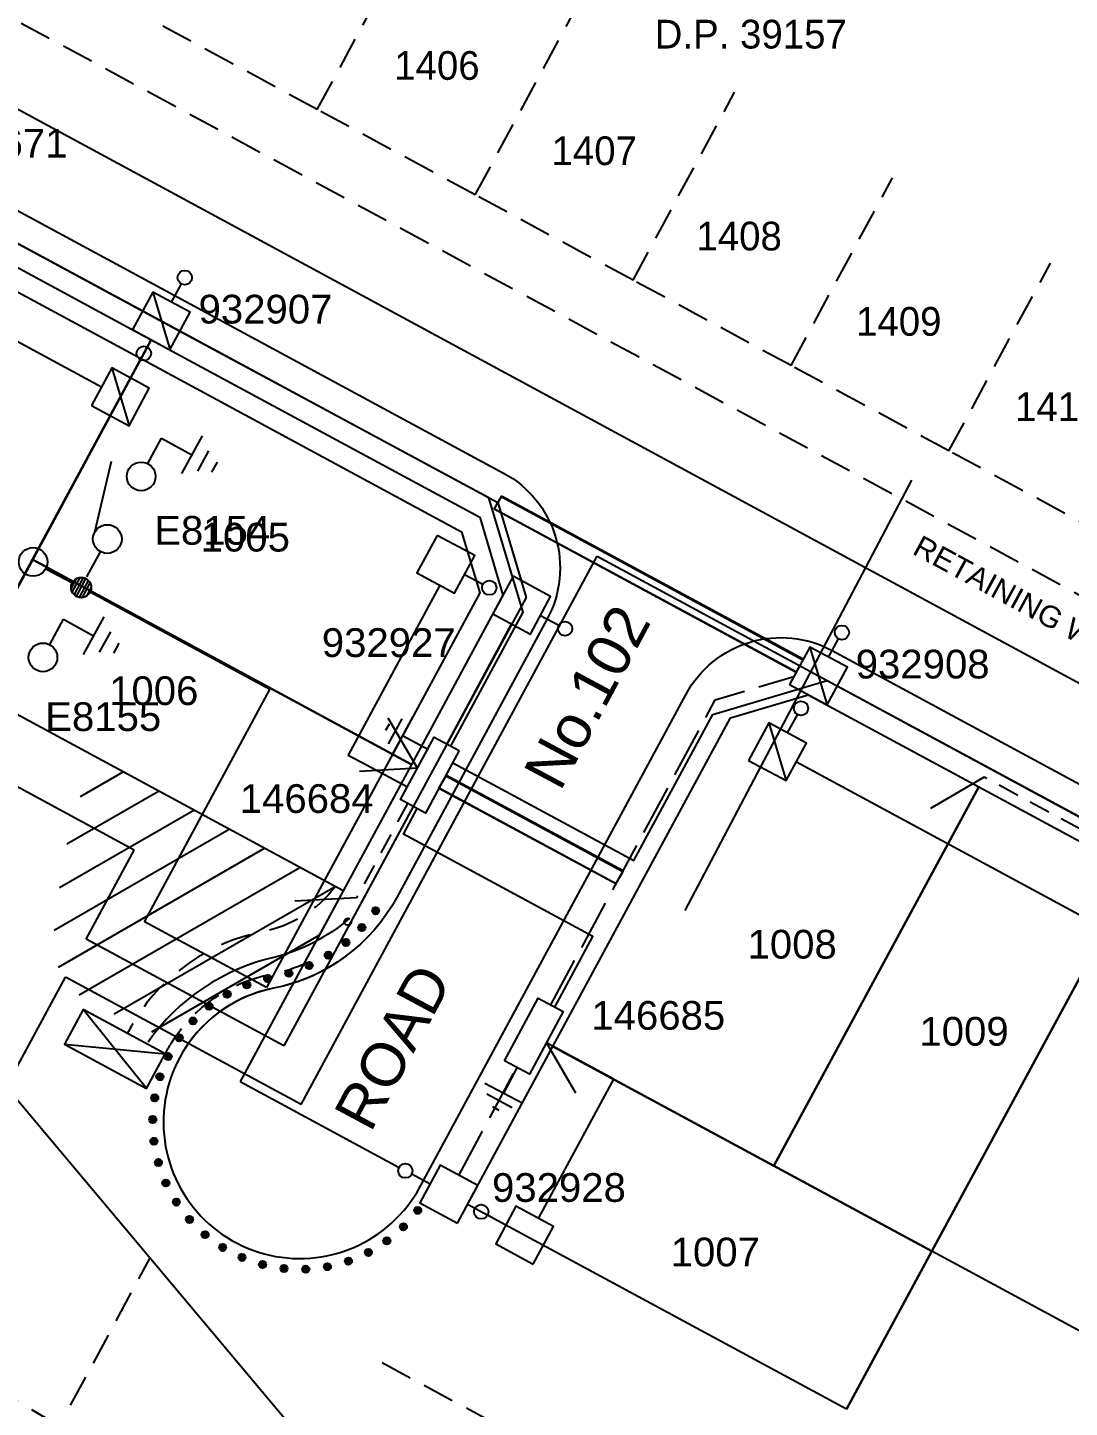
# Model space of a CAD drawing. Header units: metres. Extents: x 303507 to 304452, y 6274483 to 6275961.
# Drawn here: x 303645.9 to 303718.5, y 6275108 to 6275204.1 of the extents above; entities that cross this region are included whole.
import ezdxf
from ezdxf.enums import TextEntityAlignment as Align

# ---------------------------------------------------------------- set-up
doc = ezdxf.new("R2010")
doc.units = ezdxf.units.M
doc.header["$LTSCALE"] = 0.7
for name, pattern in [('Dash', [5, 3, -2]), ('DASHED', [19.05, 12.7, -6.35]), ('IE Trench LV', [6.5, 5, -1.5])]:
    doc.linetypes.add(name, pattern=pattern)
doc.layers.get('0').update_dxf_attribs({"color": 6})
for name, color, linetype in [('_User Miscellaneous1', 3, 'Continuous'), ('_User Miscellaneous10', 8, 'Continuous'), ('_User Miscellaneous11', 7, 'Continuous'), ('_User Miscellaneous4', 7, 'Continuous'), ('_User Miscellaneous7', 150, 'Continuous'), ('_User Miscellaneous8', 7, 'Continuous'), ('_User Miscellaneous9', 8, 'Continuous'), ('_User Miscellaneous9 @ 0.5', 8, 'Continuous'), ('Cadastre Developer_SP_NEW', 4, 'Continuous'), ('Cadastre Easements_SP_NEW', 7, 'Continuous'), ('Cadastre Roads_SP_NEW', 8, 'Continuous'), ('Duct_SP_NEW', 2, 'Continuous'), ('Equip_HV_NEW', 2, 'Continuous'), ('Equip_LV_NEW', 5, 'Continuous'), ('Mains_HV_NEW_U72', 2, 'Continuous'), ('Mains_LV_NEW_R6', 2, 'Continuous'), ('Mains_LV_NEW_T84', 2, 'Continuous'), ('Services_SP_NEW_UG', 2, 'Continuous'), ('Sub_SP_NEW', 2, 'Continuous'), ('SupportsUG_SP_LV_NEW', 2, 'Continuous'), ('SupportsUG_SP_LV_SL_NEW', 2, 'Continuous'), ('Trench_SP_NEW', 2, 'Continuous')]:
    doc.layers.add(name, color=color, linetype=linetype)
doc.layers.add('_User Miscellaneous5', color=7, linetype='Continuous', lineweight=35)
doc.layers.add('Viewports', color=8, linetype='Continuous', plot=False)
doc.styles.add('ARIAL', font='arial.ttf', dxfattribs={"height": 2})
doc.styles.add('COPPER', font='')
doc.styles.add('Dot', font='dotfont.shx', dxfattribs={"height": 2})
doc.styles.add('POLE_LABEL', font='arial.ttf')
doc.styles.add('SL_LABEL', font='arial.ttf')
doc.styles.get("Standard").update_dxf_attribs({"font": 'arial.ttf'})
doc.styles.add('style1', font='iso3098b.shx')
doc.styles.get('COPPER').set_extended_font_data('CopprplGoth Bd BT')
doc.linetypes.add('Cable New UG', pattern='A,8,-1,["x",style1,S=3.5,R=0,X=0.35,Y=-1],-3.5', length=12.5)
doc.linetypes.add('Cable Z', pattern='A,8,-1,["Z",Standard,S=2.5,R=0,X=0.35,Y=-1.25],-3.5', length=12.5)
doc.linetypes.add('IE Trench HV', pattern='A,8,-2,["/",style1,S=2.5,R=0,X=0.1,Y=-1],-4.5', length=14.5)

# ---------------------------------------------------------------- blocks, each defined once
blk = doc.blocks.new('*U107')
at = {"layer": '_User Miscellaneous7', "lineweight": -3}
for points in [[(0, -3.03), (0, -1.58)], [(-1.485, -3.03), (1.5, -6.015)]]:
    blk.add_lwpolyline(points, dxfattribs=at)
blk.add_lwpolyline([(-1.485, -6), (1.485, -6), (1.485, -3.03), (-1.485, -3.03)], close=True, dxfattribs=at)
blk.add_circle((0, -1.08), 0.5, dxfattribs=at)
at = {"layer": '_User Miscellaneous8', "color": 2, "lineweight": -3}
blk.add_lwpolyline([(-1.485, 0), (1.485, 0), (1.485, 2.97), (-1.485, 2.97)], close=True, dxfattribs=at)
blk.add_lwpolyline([(-1.485, 2.97), (1.5, -0.015)], dxfattribs=at)
at = {"style": 'POLE_LABEL', "flags": 9}
blk.add_attdef('STRUCTURE_PLANT_NUMBER', text='', height=0.2, dxfattribs=at).set_placement((1.641, 1.727), align=Align.MIDDLE_LEFT)
for tag, flags, p in [('STREET_CODE', 9, (1.641, 1.485)), ('OWNED_BY', 9, (1.641, 1.085)), ('OPERATED_BY', 9, (1.641, 0.885)), ('COLUMN_TYPE', 9, (1.641, 1.285)), ('STATE', 9, (1.641, 0.485)), ('USAGE', 9, (1.641, 0.285)), ('MAINTAINED_BY', 9, (1.641, 0.685)), ('LEGEND', 9, (1.641, 0.085)), ('SUBURB', 9, (1.641, -0.315)), ('STREETNAME', 9, (1.641, -0.515)), ('PARENT', 9, (1.641, -0.115)), ('LOCATION', 9, (1.641, -0.715)), ('NOTES', 9, (1.641, -0.915)), ('Z', 1, (1.641, -1.315)), ('LABEL_ALIGNMENT', 9, (1.641, -1.115))]:
    blk.add_attdef(tag, text='', height=0.2, dxfattribs=dict(flags=flags)).set_placement(p, align=Align.MIDDLE_LEFT)
at = {"layer": '_User Miscellaneous5', "style": 'ARIAL', "flags": 8}
blk.add_attdef('ASSET_NUM', text='', height=2, dxfattribs=at).set_placement((2, 3.485), align=Align.MIDDLE_LEFT)
blk = doc.blocks.new('*U66')
at = {"layer": '_User Miscellaneous8', "color": 2}
blk.add_line((0, 0), (0, 1.45), dxfattribs=at)
blk.add_circle((0, 1.95), 0.5, dxfattribs=at)
for tag, p, flags in [('Z', (0, 0), 1), ('OPERATED_BY', (0, -9.607), 9)]:
    blk.add_attdef(tag, p, '', height=0.2, dxfattribs=dict(flags=flags))
at = {"style": 'SL_LABEL', "flags": 9}
blk.add_attdef('STREET_CODE', text='', height=0.2, dxfattribs=at).set_placement((0, -0.2), align=Align.MIDDLE_LEFT)
at = {"flags": 9}
for tag, p in [('CONSTRUCTED_VOLTAGE', (0, -0.4)), ('CONTROL_TYPE', (0, -0.6)), ('LANTERN_PURPOSE', (0, -0.8)), ('LANTERN_TYPE', (0, -1)), ('OPERATING_VOLTAGE', (0, -1.4)), ('ORIENTATION', (0, -1.6)), ('OWNED_BY', (0, -1.8)), ('STATE', (0, -2)), ('NO_PHASES', (0, -1.2)), ('CEXIST', (0, -2.4)), ('CNEW', (0, -2.6)), ('CNUMBER', (0, -2.8)), ('USAGE', (0, -2.2)), ('CREMOVE', (0, -3)), ('CREPLACE', (0, -3.2)), ('LKINGHEIGHT', (0, -3.4)), ('LBRACKET', (0, -3.6)), ('LBRACKETVOCAB', (0, -3.8)), ('LCATEGORY', (0, -4)), ('LCHARGE1', (0, -4.2)), ('LCHARGE1PERCENT', (0, -4.4)), ('LCHARGE2', (0, -4.6)), ('LCHARGE2PERCENT', (0, -4.8)), ('LCHARGE3', (0, -5)), ('LCHARGE3PERCENT', (0, -5.2)), ('LEXIST', (0, -5.4)), ('LLAMP', (0, -5.6)), ('LLAMPVOCAB', (0, -5.8)), ('LMAST', (0, -6)), ('LMASTVOCAB', (0, -6.2)), ('LNEW', (0, -6.4)), ('LANTNUMBER', (0, -6.6)), ('LOUTREACH', (0, -7)), ('LOUTREACHVOCAB', (0, -7.2)), ('LRATECODE', (0, -7.4)), ('LREMOVE', (0, -7.6)), ('SUBURB', (0, -8.6)), ('LREPLACE', (0, -7.8)), ('LTYPE', (0, -8)), ('LTYPEVOCAB', (0, -8.2)), ('LEGEND', (0, -8.4)), ('STREETNAME', (0, -8.8)), ('LOCATION', (0, -9)), ('NOTES', (0, -9.2)), ('MAINTAINED_BY', (0, -9.863))]:
    blk.add_attdef(tag, text='', height=0.2, dxfattribs=at).set_placement(p, align=Align.MIDDLE_LEFT)
blk = doc.blocks.new('*U106')
at = {"layer": '_User Miscellaneous7', "lineweight": -3}
blk.add_lwpolyline([(0, -3.03), (0, -1.58)], dxfattribs=at)
blk.add_lwpolyline([(-1.485, -6), (1.485, -6), (1.485, -3.03), (-1.485, -3.03)], close=True, dxfattribs=at)
blk.add_circle((0, -1.08), 0.5, dxfattribs=at)
at = {"layer": '_User Miscellaneous8', "color": 2, "lineweight": -3}
blk.add_lwpolyline([(-1.485, 0), (1.485, 0), (1.485, 2.97), (-1.485, 2.97)], close=True, dxfattribs=at)
at = {"style": 'POLE_LABEL', "flags": 9}
blk.add_attdef('STRUCTURE_PLANT_NUMBER', text='', height=0.2, dxfattribs=at).set_placement((1.641, 1.727), align=Align.MIDDLE_LEFT)
for tag, flags, p in [('STREET_CODE', 9, (1.641, 1.485)), ('OWNED_BY', 9, (1.641, 1.085)), ('OPERATED_BY', 9, (1.641, 0.885)), ('COLUMN_TYPE', 9, (1.641, 1.285)), ('STATE', 9, (1.641, 0.485)), ('USAGE', 9, (1.641, 0.285)), ('MAINTAINED_BY', 9, (1.641, 0.685)), ('LEGEND', 9, (1.641, 0.085)), ('SUBURB', 9, (1.641, -0.315)), ('STREETNAME', 9, (1.641, -0.515)), ('PARENT', 9, (1.641, -0.115)), ('LOCATION', 9, (1.641, -0.715)), ('NOTES', 9, (1.641, -0.915)), ('Z', 1, (1.641, -1.315)), ('LABEL_ALIGNMENT', 9, (1.641, -1.115))]:
    blk.add_attdef(tag, text='', height=0.2, dxfattribs=dict(flags=flags)).set_placement(p, align=Align.MIDDLE_LEFT)
at = {"layer": '_User Miscellaneous5', "style": 'ARIAL', "flags": 8}
blk.add_attdef('ASSET_NUM', text='', height=2, dxfattribs=at).set_placement((2, 3.485), align=Align.MIDDLE_LEFT)
blk = doc.blocks.new('*U86')
at = {"lineweight": -3}
blk.add_lwpolyline([(-2.475, 2.49), (2.475, 2.49), (2.475, 0.51), (-2.475, 0.51)], close=True, dxfattribs=at)
for tag, flags, p in [('STREET_CODE', 9, (1.5, 3.5)), ('OWNED_BY', 9, (1.5, 3.3)), ('OPERATED_BY', 9, (1.5, 3.1)), ('MAINTAINED_BY', 9, (1.5, 2.9)), ('STATE', 9, (1.5, 2.7)), ('SUPPORT_TYPE', 9, (1.5, 2.5)), ('USAGE', 9, (1.5, 2.3)), ('LEGEND', 9, (1.5, 2.1)), ('PARENT', 9, (1.5, 1.9)), ('Z', 1, (1.5, 0.9)), ('SUBURB', 9, (1.5, 1.7)), ('STREETNAME', 9, (1.5, 1.5)), ('LOCATION', 9, (1.5, 1.3)), ('NOTES', 9, (1.5, 1.1))]:
    blk.add_attdef(tag, text='', height=0.2, dxfattribs=dict(flags=flags)).set_placement(p, align=Align.MIDDLE_LEFT)
at = {"layer": '_User Miscellaneous4', "style": 'ARIAL', "flags": 8}
blk.add_attdef('ASSET_NUM', text='', height=2, dxfattribs=at).set_placement((2, 5.5), align=Align.MIDDLE_LEFT)
blk = doc.blocks.new('A$C1B2C29DD')
at = {"layer": 'Services_SP_NEW_UG', "color": 2, "flags": 128}
for points in [[(0, 0), (-2.1, 3.444)], [(0, 0), (2.1, 3.444)]]:
    blk.add_lwpolyline(points, dxfattribs=at)
blk = doc.blocks.new('*U143')
at = {"layer": 'Services_SP_NEW_UG', "color": 2, "flags": 128}
blk.add_lwpolyline([(12.498, -0.75), (14.744, 2.934)], dxfattribs=at)
at = {"layer": 'Services_SP_NEW_UG', "color": 2, "linetype": 'Dash', "ltscale": 0.7, "flags": 128}
blk.add_lwpolyline([(2.473, -0.75), (12.498, -0.75)], dxfattribs=at)
blk = doc.blocks.new('Earth')
for p, q in [((0, -2.044), (0, 0)), ((-1.5, -2.044), (1.5, -2.044)), ((-1, -2.644), (1, -2.644)), ((-0.25, -3.244), (0.25, -3.244))]:
    blk.add_line(p, q)
blk = doc.blocks.new('REFLECTORISED POSTS')
at = {"layer": '_User Miscellaneous9'}
h = blk.add_hatch(color=256, dxfattribs=at)
h.dxf.hatch_style = 1
edge = h.paths.add_edge_path()
edge.add_arc((0, 0), 0.25, 0, 360)
blk.add_circle((0, 0), 0.25, dxfattribs=at)
blk = doc.blocks.new('*U156')
at = {"layer": 'Services_SP_NEW_UG', "color": 2, "flags": 128}
blk.add_lwpolyline([(-9.956, -0.75), (-12.203, 2.934)], dxfattribs=at)
at = {"layer": 'Services_SP_NEW_UG', "color": 2, "linetype": 'Dash', "ltscale": 0.7, "flags": 128}
blk.add_lwpolyline([(-2.473, -0.75), (-9.956, -0.75)], dxfattribs=at)
blk = doc.blocks.new('*U242')
for p, q in [((-0.997, 1.375), (5.5, -1.375)), ((5.5, 1.375), (-0.997, -1.375))]:
    blk.add_line(p, q)
blk.add_lwpolyline([(-0.997, -1.375), (5.5, -1.375), (5.5, 1.375), (-0.997, 1.375)], close=True)
for tag, height, flags, p in [('ASSET_NUM', 3, 8, (5.84, 2.545)), ('STREET_CODE', 0.2, 9, (5.34, 0.545)), ('OPERATING_VOLTAGE', 0.2, 9, (5.34, 0.145)), ('ORIENTATION', 0.2, 9, (5.34, -0.055)), ('NO_PHASES', 0.2, 9, (5.34, 0.345)), ('OWNED_BY', 0.2, 9, (5.34, -0.255)), ('OPERATED_BY', 0.2, 9, (5.34, -0.455)), ('SECONDARY_VOLTAGE', 0.2, 9, (5.34, -1.055)), ('CONSTRUCTED_VOLTAGE', 0.2, 9, (5.34, -0.855)), ('MAINTAINED_BY', 0.2, 9, (5.34, -0.655)), ('STATE', 0.2, 9, (5.34, -1.255)), ('SUBSTATION_TYPE', 0.2, 9, (5.34, -1.655)), ('USAGE', 0.2, 9, (5.34, -1.855)), ('PARENT', 0.2, 9, (5.34, -1.455)), ('SUBURB', 0.2, 9, (5.34, -2.255)), ('STREETNAME', 0.2, 9, (5.34, -2.455)), ('LEGEND', 0.2, 9, (5.34, -2.055)), ('LOCATION', 0.2, 9, (5.34, -2.655)), ('NOTES', 0.2, 9, (5.34, -2.855)), ('Z', 0.2, 1, (5.34, -3.055))]:
    blk.add_attdef(tag, text='', height=height, dxfattribs=dict(flags=flags)).set_placement(p, align=Align.MIDDLE_LEFT)

msp = doc.modelspace()

# ---------------------------------------------------------------- hatches: boundary and pattern name
at = {"layer": '_User Miscellaneous9'}
h = msp.add_hatch(color=3, dxfattribs=at)
h.dxf.hatch_style = 1
edge = h.paths.add_edge_path()
edge.add_arc((303670.157, 6275142.624), 0.25, 0, 360)
h = msp.add_hatch(color=3, dxfattribs=at)
h.dxf.hatch_style = 1
edge = h.paths.add_edge_path()
edge.add_arc((303669.194, 6275141.453), 0.25, 0, 360)
h = msp.add_hatch(color=3, dxfattribs=at)
h.dxf.hatch_style = 1
edge = h.paths.add_edge_path()
edge.add_arc((303668.088, 6275140.416), 0.25, 0, 360)
h = msp.add_hatch(color=3, dxfattribs=at)
h.dxf.hatch_style = 1
edge = h.paths.add_edge_path()
edge.add_arc((303664.107, 6275138.268), 0.25, 0, 360)
h = msp.add_hatch(color=3, dxfattribs=at)
h.dxf.hatch_style = 1
edge = h.paths.add_edge_path()
edge.add_arc((303665.523, 6275138.81), 0.25, 0, 360)
h = msp.add_hatch(color=3, dxfattribs=at)
h.dxf.hatch_style = 1
edge = h.paths.add_edge_path()
edge.add_arc((303661.184, 6275137.466), 0.25, 0, 360)
h = msp.add_hatch(color=3, dxfattribs=at)
h.dxf.hatch_style = 1
edge = h.paths.add_edge_path()
edge.add_arc((303662.634, 6275137.906), 0.25, 0, 360)
h = msp.add_hatch(color=3, dxfattribs=at)
h.dxf.hatch_style = 1
edge = h.paths.add_edge_path()
edge.add_arc((303659.815, 6275136.816), 0.25, 0, 360)
h = msp.add_hatch(color=3, dxfattribs=at)
h.dxf.hatch_style = 1
edge = h.paths.add_edge_path()
edge.add_arc((303658.556, 6275135.971), 0.25, 0, 360)
h = msp.add_hatch(color=3, dxfattribs=at)
h.dxf.hatch_style = 1
edge = h.paths.add_edge_path()
edge.add_arc((303657.436, 6275134.95), 0.25, 0, 360)
h = msp.add_hatch(color=3, dxfattribs=at)
h.dxf.hatch_style = 1
edge = h.paths.add_edge_path()
edge.add_arc((303656.478, 6275133.775), 0.25, 0, 360)
h = msp.add_hatch(color=3, dxfattribs=at)
h.dxf.hatch_style = 1
edge = h.paths.add_edge_path()
edge.add_arc((303655.705, 6275132.472), 0.25, 0, 360)
h = msp.add_hatch(color=3, dxfattribs=at)
h.dxf.hatch_style = 1
edge = h.paths.add_edge_path()
edge.add_arc((303655.131, 6275131.068), 0.25, 0, 360)
h = msp.add_hatch(color=3, dxfattribs=at)
h.dxf.hatch_style = 1
edge = h.paths.add_edge_path()
edge.add_arc((303654.772, 6275129.596), 0.25, 0, 360)
h = msp.add_hatch(color=3, dxfattribs=at)
h.dxf.hatch_style = 1
edge = h.paths.add_edge_path()
edge.add_arc((303654.633, 6275128.086), 0.25, 0, 360)
h = msp.add_hatch(color=3, dxfattribs=at)
h.dxf.hatch_style = 1
edge = h.paths.add_edge_path()
edge.add_arc((303654.718, 6275126.573), 0.25, 0, 360)
h = msp.add_hatch(color=3, dxfattribs=at)
h.dxf.hatch_style = 1
edge = h.paths.add_edge_path()
edge.add_arc((303655.026, 6275125.089), 0.25, 0, 360)
h = msp.add_hatch(color=3, dxfattribs=at)
h.dxf.hatch_style = 1
edge = h.paths.add_edge_path()
edge.add_arc((303655.549, 6275123.666), 0.25, 0, 360)
h = msp.add_hatch(color=3, dxfattribs=at)
h.dxf.hatch_style = 1
edge = h.paths.add_edge_path()
edge.add_arc((303656.276, 6275122.336), 0.25, 0, 360)
h = msp.add_hatch(color=3, dxfattribs=at)
h.dxf.hatch_style = 1
edge = h.paths.add_edge_path()
edge.add_arc((303657.192, 6275121.128), 0.25, 0, 360)
h = msp.add_hatch(color=3, dxfattribs=at)
h.dxf.hatch_style = 1
edge = h.paths.add_edge_path()
edge.add_arc((303673.085, 6275121.76), 0.25, 0, 360)
h = msp.add_hatch(color=3, dxfattribs=at)
h.dxf.hatch_style = 1
edge = h.paths.add_edge_path()
edge.add_arc((303658.276, 6275120.068), 0.25, 0, 360)
h = msp.add_hatch(color=3, dxfattribs=at)
h.dxf.hatch_style = 1
edge = h.paths.add_edge_path()
edge.add_arc((303672.089, 6275120.618), 0.25, 0, 360)
h = msp.add_hatch(color=3, dxfattribs=at)
h.dxf.hatch_style = 1
edge = h.paths.add_edge_path()
edge.add_arc((303659.504, 6275119.18), 0.25, 0, 360)
h = msp.add_hatch(color=3, dxfattribs=at)
h.dxf.hatch_style = 1
edge = h.paths.add_edge_path()
edge.add_arc((303670.935, 6275119.634), 0.25, 0, 360)
h = msp.add_hatch(color=3, dxfattribs=at)
h.dxf.hatch_style = 1
edge = h.paths.add_edge_path()
edge.add_arc((303660.849, 6275118.482), 0.25, 0, 360)
h = msp.add_hatch(color=3, dxfattribs=at)
h.dxf.hatch_style = 1
edge = h.paths.add_edge_path()
edge.add_arc((303668.259, 6275118.228), 0.25, 0, 360)
h = msp.add_hatch(color=3, dxfattribs=at)
h.dxf.hatch_style = 1
edge = h.paths.add_edge_path()
edge.add_arc((303669.649, 6275118.832), 0.25, 0, 360)
h = msp.add_hatch(color=3, dxfattribs=at)
h.dxf.hatch_style = 1
edge = h.paths.add_edge_path()
edge.add_arc((303662.283, 6275117.99), 0.25, 0, 360)
h = msp.add_hatch(color=3, dxfattribs=at)
h.dxf.hatch_style = 1
edge = h.paths.add_edge_path()
edge.add_arc((303663.774, 6275117.716), 0.25, 0, 360)
h = msp.add_hatch(color=3, dxfattribs=at)
h.dxf.hatch_style = 1
edge = h.paths.add_edge_path()
edge.add_arc((303665.289, 6275117.664), 0.25, 0, 360)
h = msp.add_hatch(color=3, dxfattribs=at)
h.dxf.hatch_style = 1
edge = h.paths.add_edge_path()
edge.add_arc((303666.795, 6275117.836), 0.25, 0, 360)

# ---------------------------------------------------------------- linework, layer by layer
at = {"layer": '_User Miscellaneous10', "linetype": 'DASHED', "ltscale": 0.25}
for p, q in [((303666.089, 6275198.415), (303673.16, 6275211.502)), ((303677.086, 6275192.473), (303684.156, 6275205.558)), ((303666.089, 6275198.415), (303655.092, 6275204.357)), ((303688.084, 6275186.531), (303695.152, 6275199.614)), ((303677.086, 6275192.473), (303666.089, 6275198.415)), ((303699.081, 6275180.589), (303706.149, 6275193.67)), ((303688.084, 6275186.531), (303677.086, 6275192.473)), ((303710.078, 6275174.647), (303717.145, 6275187.726)), ((303699.081, 6275180.589), (303688.084, 6275186.531)), ((303710.078, 6275174.647), (303699.081, 6275180.589)), ((303648.135, 6275106.742), (303602.078, 6275133.988)), ((303636.25, 6275084.722), (303654.453, 6275118.447)), ((303670.605, 6275111.167), (303697.005, 6275096.918))]:
    msp.add_line(p, q, dxfattribs=at)
at = {"layer": '_User Miscellaneous11'}
for p, q in [((303678.891, 6275171.465), (303678.663, 6275171.042)), ((303678.434, 6275170.62), (303678.663, 6275171.042)), ((303699.454, 6275159.258), (303699.683, 6275159.68)), ((303699.911, 6275160.103), (303699.683, 6275159.68)), ((303675.035, 6275152.026), (303674.807, 6275151.603)), ((303674.579, 6275151.181), (303674.807, 6275151.603)), ((303687.365, 6275145.367), (303687.137, 6275144.944)), ((303686.909, 6275144.522), (303687.137, 6275144.944))]:
    msp.add_line(p, q, dxfattribs=at)
at = {"layer": '_User Miscellaneous9', "flags": 128}
for points in [[(303571.198, 6275215.025), (303571.616, 6275217.154, -0.505637), (303585.454, 6275223.684), (303679.065, 6275173.104, -0.414214), (303682.098, 6275162.941), (303671.622, 6275143.552)], [(303673.016, 6275122.992), (303691.776, 6275157.712, -0.414214), (303701.939, 6275160.745), (303747.688, 6275136.026, -0.414214), (303750.721, 6275125.862), (303729.789, 6275087.122)]]:
    msp.add_lwpolyline(points, format="xyb", dxfattribs=at)
at = {"layer": '_User Miscellaneous9', "color": 3}
for centre in [(303670.157, 6275142.624), (303669.194, 6275141.453), (303668.088, 6275140.416), (303664.107, 6275138.268), (303665.523, 6275138.81), (303661.184, 6275137.466), (303662.634, 6275137.906), (303659.815, 6275136.816), (303658.556, 6275135.971), (303657.436, 6275134.95), (303656.478, 6275133.775), (303655.705, 6275132.472), (303655.131, 6275131.068), (303654.772, 6275129.596), (303654.633, 6275128.086), (303654.718, 6275126.573), (303655.026, 6275125.089), (303655.549, 6275123.666), (303656.276, 6275122.336), (303657.192, 6275121.128), (303673.085, 6275121.76), (303658.276, 6275120.068), (303672.089, 6275120.618), (303659.504, 6275119.18), (303670.935, 6275119.634), (303660.849, 6275118.482), (303668.259, 6275118.228), (303669.649, 6275118.832), (303662.283, 6275117.99), (303663.774, 6275117.716), (303665.289, 6275117.664), (303666.795, 6275117.836)]:
    msp.add_circle(centre, 0.25, dxfattribs=at)
at = {"layer": 'Cadastre Developer_SP_NEW'}
for p, q in [((303654.526, 6275182.385), (303633.481, 6275143.434)), ((303646.255, 6275167.076), (303654.526, 6275182.385)), ((303641.501, 6275158.279), (303646.255, 6275167.076)), ((303672.649, 6275152.815), (303646.255, 6275167.076)), ((303646.255, 6275167.076), (303672.649, 6275152.815)), ((303667.895, 6275144.017), (303641.501, 6275158.279)), ((303723.15, 6275145.306), (303708.889, 6275118.912)), ((303708.889, 6275118.912), (303723.15, 6275145.306)), ((303682.495, 6275133.173), (303708.889, 6275118.912)), ((303697.891, 6275124.854), (303682.495, 6275133.173)), ((303708.889, 6275118.912), (303697.891, 6275124.854)), ((303702.947, 6275107.915), (303676.553, 6275122.176)), ((303708.889, 6275118.912), (303702.947, 6275107.915)), ((303702.947, 6275107.915), (303708.889, 6275118.912)), ((303719.886, 6275112.97), (303708.889, 6275118.912))]:
    msp.add_line(p, q, dxfattribs=at)
at = {"layer": 'Cadastre Easements_SP_NEW', "color": 4, "linetype": 'Dash', "flags": 128}
msp.add_lwpolyline([(303655.511, 6275132.662), (303655.513, 6275132.665, -0.021439), (303655.947, 6275133.434, -0.207837), (303662.852, 6275138.206, 0.052228), (303665.135, 6275138.91, 0.052228)], format="xyb", dxfattribs=at)
at = {"layer": 'Cadastre Roads_SP_NEW', "color": 4}
for p, q in [((303643.529, 6275188.327), (303654.526, 6275182.385)), ((303654.526, 6275182.385), (303677.401, 6275170.025)), ((303677.401, 6275170.025), (303679.019, 6275164.604)), ((303679.019, 6275164.604), (303672.649, 6275152.815)), ((303694.855, 6275156.048), (303700.275, 6275157.666)), ((303672.649, 6275152.815), (303667.895, 6275144.017)), ((303676.553, 6275122.176), (303682.495, 6275133.173))]:
    msp.add_line(p, q, dxfattribs=at)
at = {"layer": 'Duct_SP_NEW'}
for p, q in [((303678.91, 6275171.5), (303678.663, 6275171.042)), ((303678.415, 6275170.585), (303678.663, 6275171.042)), ((303699.435, 6275159.223), (303699.683, 6275159.68)), ((303699.93, 6275160.138), (303699.683, 6275159.68)), ((303675.054, 6275152.061), (303674.807, 6275151.603)), ((303674.56, 6275151.146), (303674.807, 6275151.603)), ((303687.384, 6275145.402), (303687.137, 6275144.944)), ((303686.89, 6275144.487), (303687.137, 6275144.944))]:
    msp.add_line(p, q, dxfattribs=at)
at = {"layer": 'Equip_HV_NEW', "linetype": 'Continuous'}
for p, q in [((303654.3, 6275173.764), (303655.252, 6275175.523)), ((303655.252, 6275175.523), (303657.349, 6275174.376)), ((303658.069, 6275175.692), (303656.63, 6275173.06)), ((303658.523, 6275174.646), (303657.755, 6275173.242)), ((303650.594, 6275168.983), (303651.774, 6275173.93)), ((303659.121, 6275173.863), (303658.737, 6275173.161)), ((303650.048, 6275165.867), (303650.998, 6275167.627)), ((303647.184, 6275166.443), (303648.947, 6275165.499)), ((303649.295, 6275165.735), (303648.952, 6275165.094)), ((303649.028, 6275164.813), (303649.571, 6275165.828)), ((303649.793, 6275165.818), (303649.159, 6275164.634)), ((303649.322, 6275164.515), (303649.983, 6275165.749)), ((303650.145, 6275165.628), (303649.512, 6275164.446)), ((303649.734, 6275164.437), (303650.275, 6275165.448)), ((303650.35, 6275165.164), (303650.012, 6275164.533)), ((303647.46, 6275161.162), (303648.412, 6275162.921)), ((303648.412, 6275162.921), (303650.509, 6275161.774)), ((303651.229, 6275163.09), (303649.79, 6275160.458)), ((303651.683, 6275162.044), (303650.915, 6275160.64)), ((303652.281, 6275161.261), (303651.897, 6275160.559))]:
    msp.add_line(p, q, dxfattribs=at)
for centre, radius in [((303653.828, 6275172.868), 1), ((303651.474, 6275168.507), 1), ((303646.302, 6275166.915), 1), ((303649.651, 6275165.132), 0.7), ((303646.988, 6275160.266), 1)]:
    msp.add_circle(centre, radius, dxfattribs=at)
at = {"layer": 'Mains_HV_NEW_U72', "color": 2, "linetype": 'Cable New UG', "flags": 128}
for points in [[(303662.799, 6275158.028), (303650.266, 6275164.8)], [(303654.062, 6275141.857), (303662.799, 6275158.028)], [(303653.344, 6275146.839), (303643.427, 6275152.198)], [(303649.996, 6275140.643), (303653.344, 6275146.839)], [(303662.546, 6275137.273), (303654.062, 6275141.857)], [(303663.759, 6275133.207), (303649.996, 6275140.643)], [(303631.642, 6275106.674), (303648.57, 6275138.004)], [(303664.972, 6275129.142), (303648.57, 6275138.004)]]:
    msp.add_lwpolyline(points, dxfattribs=at)
at = {"layer": 'Mains_LV_NEW_R6', "color": 2, "linetype": 'Cable Z', "flags": 128}
for points in [[(303632.891, 6275191.776), (303631.701, 6275189.571), (303651.074, 6275179.115)], [(303674.622, 6275165.29), (303668.241, 6275153.468), (303669.515, 6275152.781)], [(303699.453, 6275153.003), (303719.968, 6275141.93), (303722.341, 6275146.326)], [(303669.515, 6275152.781), (303672.363, 6275151.244)], [(303681.505, 6275121.196), (303686.737, 6275130.889), (303682.044, 6275133.422)]]:
    msp.add_lwpolyline(points, dxfattribs=at)
at = {"layer": 'Mains_LV_NEW_T84', "color": 2, "linetype": 'Cable New UG', "flags": 128}
for points in [[(303675.399, 6275154.096), (303680.426, 6275163.411), (303678.045, 6275171.376), (303656.53, 6275182.97), (303635.409, 6275194.388)], [(303678.935, 6275151.08), (303688.136, 6275146.114), (303693.626, 6275156.286), (303701.591, 6275158.667), (303721.693, 6275147.818)], [(303675.519, 6275152.923), (303678.935, 6275151.08)], [(303682.632, 6275135.917), (303685.286, 6275140.834), (303672.086, 6275147.958), (303673.048, 6275149.74)]]:
    msp.add_lwpolyline(points, dxfattribs=at)
msp.add_lwpolyline([(303680.281, 6275131.561), (303680.281, 6275131.561)], close=True, dxfattribs=at)
at = {"layer": 'Services_SP_NEW_UG', "color": 2, "flags": 128}
msp.add_lwpolyline([(303682.044, 6275133.422), (303684.077, 6275129.939)], dxfattribs=at)
at = {"layer": 'Trench_SP_NEW', "linetype": 'IE Trench HV', "flags": 128}
for points in [[(303635.409, 6275194.388), (303653.924, 6275184.395)], [(303656.538, 6275182.984), (303678.663, 6275171.042)], [(303678.707, 6275170.893), (303680.284, 6275165.609)], [(303702.303, 6275158.283), (303721.693, 6275147.818)]]:
    msp.add_lwpolyline(points, dxfattribs=at)
at = {"layer": 'Trench_SP_NEW', "linetype": 'IE Trench HV', "ltscale": 0.9, "flags": 128}
msp.add_lwpolyline([(303679.604, 6275162.576), (303675.111, 6275154.252)], dxfattribs=at)
at = {"layer": 'Trench_SP_NEW', "linetype": 'IE Trench LV', "flags": 128}
for points in [[(303682.348, 6275136.071), (303693.806, 6275157.3), (303699.28, 6275158.934)], [(303675.941, 6275124.199), (303679.997, 6275131.715)]]:
    msp.add_lwpolyline(points, dxfattribs=at)

# ---------------------------------------------------------------- block references
at = {"layer": '_User Miscellaneous9 @ 0.5'}
for p, rotation in [((303670.157, 6275142.624), 234.2445787204577), ((303669.194, 6275141.453), 226.8464969171348), ((303664.107, 6275138.268), 197.2541697038432), ((303665.523, 6275138.81), 204.652251507166), ((303661.184, 6275137.466), 201.1437346012493), ((303662.634, 6275137.906), 192.6630066811545), ((303659.815, 6275136.816), 209.6244625213442), ((303658.556, 6275135.971), 218.1051904414389), ((303657.436, 6275134.95), 226.5859183615339), ((303656.478, 6275133.775), 235.0666462816287), ((303655.705, 6275132.472), 243.5473742017235), ((303655.131, 6275131.068), 252.0281021218184), ((303654.772, 6275129.596), 260.5088300419133), ((303654.633, 6275128.086), 268.9895579620081), ((303654.718, 6275126.573), 277.4702858821029), ((303655.026, 6275125.089), 285.9510138021977), ((303655.549, 6275123.666), 294.4317417222925), ((303656.276, 6275122.336), 302.9124696423874), ((303657.192, 6275121.128), 311.3931975624821), ((303673.085, 6275121.76), 53.16193260362046), ((303658.276, 6275120.068), 319.873925482577), ((303672.089, 6275120.618), 44.68120468352561), ((303659.504, 6275119.18), 328.3546534026719), ((303670.935, 6275119.634), 36.2004767634308), ((303660.849, 6275118.482), 336.8353813227668), ((303668.259, 6275118.228), 19.23902092324103), ((303669.649, 6275118.832), 27.7197488433359), ((303662.283, 6275117.99), 345.3161092428616), ((303663.774, 6275117.716), 353.7968371629565), ((303665.289, 6275117.664), 2.27756508305132), ((303666.795, 6275117.836), 10.75829300314618)]:
    msp.add_blockref('REFLECTORISED POSTS', p, dxfattribs=dict(at, rotation=rotation))
at = {"layer": 'Equip_LV_NEW', "lineweight": 0}
for p, rotation in [((303673.826, 6275153.863), 241.6426605039555), ((303680.034, 6275131.726), 331.8881260936526)]:
    msp.add_blockref('Earth', p, dxfattribs=dict(at, rotation=rotation))
at = {"layer": 'Services_SP_NEW_UG', "color": 2, "rotation": 61.64266050567043}
msp.add_blockref('A$C1B2C29DD', (303673.064, 6275152.544), dxfattribs=at)
at = {"layer": 'Services_SP_NEW_UG'}
for name, p, rotation in [('*U143', (303723.163, 6275145.334), 151.6426605185308), ('*U156', (303672.899, 6275152.631), 61.64266051895459)]:
    msp.add_blockref(name, p, dxfattribs=dict(at, rotation=rotation))
at = {"layer": 'Sub_SP_NEW', "rotation": 151.6167018564104}
msp.add_blockref('*U242', (303653.978, 6275131.928), dxfattribs=at)
at = {"layer": 'SupportsUG_SP_LV_NEW'}
ref = msp.add_blockref('*U86', (303632.518, 6275194.244), dxfattribs=dict(at, rotation=331.6426605044311))
ref.add_attrib('ASSET_NUM_001', "'S'146671", (303636.445, 6275195.067), dxfattribs={"layer": '_User Miscellaneous4', "height": 2, "style": 'ARIAL'})
ref = msp.add_blockref('*U86', (303672.616, 6275152.786), dxfattribs=dict(at, rotation=241.6426605087627))
ref.add_attrib('ASSET_NUM_001', '146684', (303660.693, 6275149.435), dxfattribs={"layer": '_User Miscellaneous4', "height": 2, "style": 'ARIAL'})
ref = msp.add_blockref('*U86', (303682.492, 6275133.18), dxfattribs=dict(at, rotation=61.64266052020778))
ref.add_attrib('ASSET_NUM_001', '146685', (303685.177, 6275134.338), dxfattribs={"layer": '_User Miscellaneous4', "height": 2, "style": 'ARIAL'})
at = {"layer": 'SupportsUG_SP_LV_SL_NEW', "ltscale": 0.5}
for p, rotation in [((303655.937, 6275184.998), 331.6426605051973), ((303681.632, 6275163.194), 241.6426605173618), ((303701.695, 6275160.282), 331.6426605241727), ((303673.942, 6275123.591), 61.64266052156552)]:
    msp.add_blockref('*U66', p, dxfattribs=dict(at, rotation=rotation))
ref = msp.add_blockref('*U107', (303654.526, 6275182.385), dxfattribs=dict(at, rotation=331.6426605051973))
ref.add_attrib('ASSET_NUM_001', '932907', (303657.826, 6275183.515), dxfattribs={"layer": '_User Miscellaneous5', "height": 2, "style": 'ARIAL'})
ref = msp.add_blockref('*U106', (303679.019, 6275164.604), dxfattribs=dict(at, rotation=241.6426605173618))
ref.add_attrib('ASSET_NUM_001', '932927', (303666.407, 6275160.297), dxfattribs={"layer": '_User Miscellaneous5', "height": 2, "style": 'ARIAL'})
ref = msp.add_blockref('*U107', (303700.284, 6275157.668), dxfattribs=dict(at, rotation=331.6426605241727))
ref.add_attrib('ASSET_NUM_001', '932908', (303703.583, 6275158.799), dxfattribs={"layer": '_User Miscellaneous5', "height": 2, "style": 'ARIAL'})
ref = msp.add_blockref('*U106', (303676.555, 6275122.18), dxfattribs=dict(at, rotation=61.64266052156552))
ref.add_attrib('ASSET_NUM_001', '932928', (303678.259, 6275122.353), dxfattribs={"layer": '_User Miscellaneous5', "height": 2, "style": 'ARIAL'})

# ---------------------------------------------------------------- texts
at = {"layer": 'Cadastre Developer_SP_NEW', "ltscale": 20, "style": 'COPPER'}
msp.add_text('D.P. 39157', height=2, dxfattribs=at).set_placement((303689.586, 6275202.664))
at = {"layer": 'Cadastre Developer_SP_NEW', "style": 'ARIAL'}
for s, p in [('1005', (303661.082, 6275167.636)), ('1005', (303661.082, 6275167.636)), ('1006', (303654.705, 6275156.948)), ('1008', (303699.16, 6275139.294)), ('1009', (303711.129, 6275133.229)), ('1007', (303693.808, 6275117.866))]:
    msp.add_text(s, height=2, dxfattribs=at).set_placement(p, align=Align.CENTER)
at = {"layer": 'Equip_HV_NEW', "linetype": 'Continuous'}
for s, p in [('E8154', (303654.737, 6275169.114)), ('E8155', (303647.146, 6275156.14))]:
    msp.add_text(s, height=2, dxfattribs=at).set_placement(p, align=Align.MIDDLE_LEFT)

# ---------------------------------------------------------------- next in the draw order: texts
at = {"layer": '_User Miscellaneous1', "linetype": 'Continuous', "insert": (303708.167, 6275168.835), "char_height": 1.5, "attachment_point": 1, "rotation": 331.51113, "style": 'ARIAL', "bg_fill": 3, "box_fill_scale": 1.1, "bg_fill_color": 256, "bg_fill_transparency": 0}
msp.add_mtext_dynamic_manual_height_columns('RETAINING WALL  (MAX. HEIGHT 2m)', width=38.51901, gutter_width=6.25, heights=[0], dxfattribs=at)
at = {"layer": 'Cadastre Roads_SP_NEW', "color": 3, "insert": (303669.843, 6275127.089), "char_height": 3, "attachment_point": 7, "rotation": 61.80901, "style": 'ARIAL', "bg_fill": 3, "box_fill_scale": 1.1, "bg_fill_color": 256, "bg_fill_transparency": 3940232}
msp.add_mtext('ROAD', dxfattribs=at)

# ---------------------------------------------------------------- next in the draw order: hatches: boundary and pattern name
at = {"layer": '_User Miscellaneous11', "linetype": 'Continuous', "ltscale": 0.6}
h = msp.add_hatch(dxfattribs=at)
h.set_pattern_fill('ANSI31', color=3, scale=0.75, angle=345)
edge = h.paths.add_edge_path()
edge.add_line((303667.895, 6275144.017), (303650.717, 6275153.299))
edge.add_arc((303677.072, 6275140.932), 29.112, 154.86119, 177.7023)
edge.add_arc((303652.538, 6275140.512), 4.824, 160.79326, 236.40314)
edge.add_arc((303694.83, 6275222.705), 97.231, 242.45702, 247.07831)
edge.add_arc((303664.881, 6275127.906), 9.5, 101.16386, 146.47883, ccw=False)
edge.add_arc((303660.622, 6275149.489), 12.5, 281.16386, 284.85289)
edge.add_line((303663.826, 6275137.407), (303664.429, 6275137.603))
edge.add_line((303664.429, 6275137.603), (303665.153, 6275138.943))
edge.add_line((303665.153, 6275138.943), (303665.518, 6275139.619))
edge.add_line((303665.518, 6275139.619), (303667.895, 6275144.017))
at = {"layer": '_User Miscellaneous9'}
h = msp.add_hatch(color=3, dxfattribs=at)
h.dxf.hatch_style = 1
edge = h.paths.add_edge_path()
edge.add_arc((303666.857, 6275139.53), 0.25, 0, 360)

# ---------------------------------------------------------------- next in the draw order: linework, layer by layer
at = {"layer": '_User Miscellaneous1', "color": 7}
for p, q in [((303667.697, 6275143.652), (303660.717, 6275130.733)), ((303660.717, 6275130.733), (303668.114, 6275126.736))]:
    msp.add_line(p, q, dxfattribs=at)
at = {"layer": '_User Miscellaneous10', "linetype": 'DASHED', "ltscale": 0.25}
msp.add_line((303721.076, 6275168.705), (303710.078, 6275174.647), dxfattribs=at)
at = {"layer": '_User Miscellaneous9', "flags": 128}
for points in [[(303671.622, 6275143.552, -0.223888), (303663.042, 6275137.226, 1.576946), (303673.241, 6275123.393)], [(303668.114, 6275139.484, -0.112449), (303663.042, 6275137.226, 0.205376), (303656.861, 6275132.998, 0.193645)]]:
    msp.add_lwpolyline(points, format="xyb", dxfattribs=at)
at = {"layer": '_User Miscellaneous9', "color": 3}
msp.add_circle((303666.857, 6275139.53), 0.25, dxfattribs=at)
at = {"layer": 'Cadastre Developer_SP_NEW'}
for p, q in [((303712.153, 6275151.248), (303697.891, 6275124.854)), ((303697.891, 6275124.854), (303712.153, 6275151.248))]:
    msp.add_line(p, q, dxfattribs=at)
at = {"layer": 'Cadastre Easements_SP_NEW', "color": 4, "linetype": 'Dash', "flags": 128}
msp.add_lwpolyline([(303667.355, 6275144.309, -0.182619), (303662.272, 6275141.149, 0.207501), (303653.409, 6275135.033, 0.020058), (303652.872, 6275134.09, 0.020058)], format="xyb", dxfattribs=at)
at = {"layer": 'Cadastre Roads_SP_NEW', "color": 4}
for p, q in [((303592.206, 6275192.598), (303847.518, 6274888.461)), ((303700.275, 6275157.666), (303712.153, 6275151.248)), ((303712.153, 6275151.248), (303723.15, 6275145.306)), ((303667.895, 6275144.017), (303660.717, 6275130.733)), ((303660.717, 6275130.733), (303671.785, 6275124.753))]:
    msp.add_line(p, q, dxfattribs=at)
at = {"layer": 'Mains_HV_NEW_U72', "color": 2, "linetype": 'Cable New UG', "flags": 128}
msp.add_lwpolyline([(303556.316, 6275215.971), (303558.852, 6275231.679), (303600.226, 6275210.02), (303655.954, 6275179.908), (303676.141, 6275169.001), (303677.404, 6275164.771), (303662.546, 6275137.273)], dxfattribs=at)
at = {"layer": 'Trench_SP_NEW', "linetype": 'IE Trench HV', "flags": 128}
msp.add_lwpolyline([(303672.772, 6275149.889), (303669.215, 6275143.304), (303668.453, 6275141.896, -4.074795), (303668.316, 6275142.076, -0.11398), (303663.162, 6275139.393, 0.187257), (303654.311, 6275133.476, 0.230214)], format="xyb", dxfattribs=at)
at = {"layer": 'Viewports', "color": 6, "linetype": 'Continuous', "flags": 128}
msp.add_lwpolyline([(303707.475, 6275172.599), (303691.686, 6275142.644)], dxfattribs=at)

# ---------------------------------------------------------------- next in the draw order: block references
at = {"layer": '_User Miscellaneous9 @ 0.5'}
for p, rotation in [((303668.088, 6275140.416), 219.4484151138118), ((303666.857, 6275139.53), 212.050333310489)]:
    msp.add_blockref('REFLECTORISED POSTS', p, dxfattribs=dict(at, rotation=rotation))

# ---------------------------------------------------------------- next in the draw order: texts
at = {"layer": 'Cadastre Roads_SP_NEW', "color": 3, "insert": (303683.042, 6275150.846), "char_height": 3, "attachment_point": 7, "rotation": 61.80901, "style": 'ARIAL', "bg_fill": 3, "box_fill_scale": 1.1, "bg_fill_color": 256, "bg_fill_transparency": 3940232}
msp.add_mtext('No.102', dxfattribs=at)

# ---------------------------------------------------------------- next in the draw order: linework, layer by layer
at = {"layer": '_User Miscellaneous10', "linetype": 'DASHED', "ltscale": 0.25}
msp.add_lwpolyline([(303583.885, 6275237.717), (303821.826, 6275109.152, 0.414214), (303831.989, 6275112.186), (303837.619, 6275122.604)], format="xyb", dxfattribs=at)
at = {"layer": '_User Miscellaneous11'}
for p, q in [((303678.891, 6275171.465), (303699.911, 6275160.103)), ((303678.434, 6275170.62), (303699.454, 6275159.258)), ((303675.035, 6275152.026), (303687.365, 6275145.367)), ((303674.579, 6275151.181), (303686.909, 6275144.522))]:
    msp.add_line(p, q, dxfattribs=at)
at = {"layer": 'Cadastre Roads_SP_NEW', "color": 4}
msp.add_line((303682.495, 6275133.173), (303694.855, 6275156.048), dxfattribs=at)
at = {"layer": 'Cadastre Roads_SP_NEW', "linetype": 'Continuous', "ltscale": 0.35, "flags": 128}
msp.add_lwpolyline([(303581.963, 6275232.667), (303898.902, 6275061.263), (303911.489, 6275065.945)], dxfattribs=at)
at = {"layer": 'Duct_SP_NEW'}
for p, q in [((303699.93, 6275160.138), (303678.91, 6275171.5)), ((303699.435, 6275159.223), (303678.415, 6275170.585)), ((303687.384, 6275145.402), (303675.054, 6275152.061)), ((303686.89, 6275144.487), (303674.56, 6275151.146))]:
    msp.add_line(p, q, dxfattribs=at)
at = {"layer": 'Mains_HV_NEW_U72', "color": 2, "linetype": 'Cable New UG'}
msp.add_line((303664.972, 6275129.142), (303685.592, 6275167.304), dxfattribs=at)
at = {"layer": 'Mains_HV_NEW_U72', "color": 2, "linetype": 'Cable New UG', "flags": 128}
for points in [[(303563.335, 6275232.718), (303602.367, 6275212.272), (303657.377, 6275182.549), (303678.661, 6275171.049), (303680.634, 6275164.438), (303663.759, 6275133.207)], [(303685.592, 6275167.304), (303700.442, 6275159.281), (303747.284, 6275133.971), (303749.257, 6275127.359), (303744.341, 6275118.261), (303734.655, 6275100.336), (303750.95, 6275091.247), (303742.937, 6275076.81), (303755.355, 6275069.883)]]:
    msp.add_lwpolyline(points, dxfattribs=at)

# ---------------------------------------------------------------- next in the draw order: texts
at = {"layer": 'Cadastre Developer_SP_NEW', "color": 8, "char_height": 2, "attachment_point": 5, "style": 'Dot', "bg_fill": 3, "box_fill_scale": 1, "bg_fill_color": 256, "bg_fill_transparency": 0}
for s, insert in [('1406', (303674.421, 6275201.47)), ('1407', (303685.377, 6275195.53)), ('1408', (303695.465, 6275189.59)), ('1409', (303706.582, 6275183.65)), ('1410', (303717.653, 6275177.71))]:
    msp.add_mtext(s, dxfattribs=dict(at, insert=insert))

doc.saveas('drawing.dxf')
